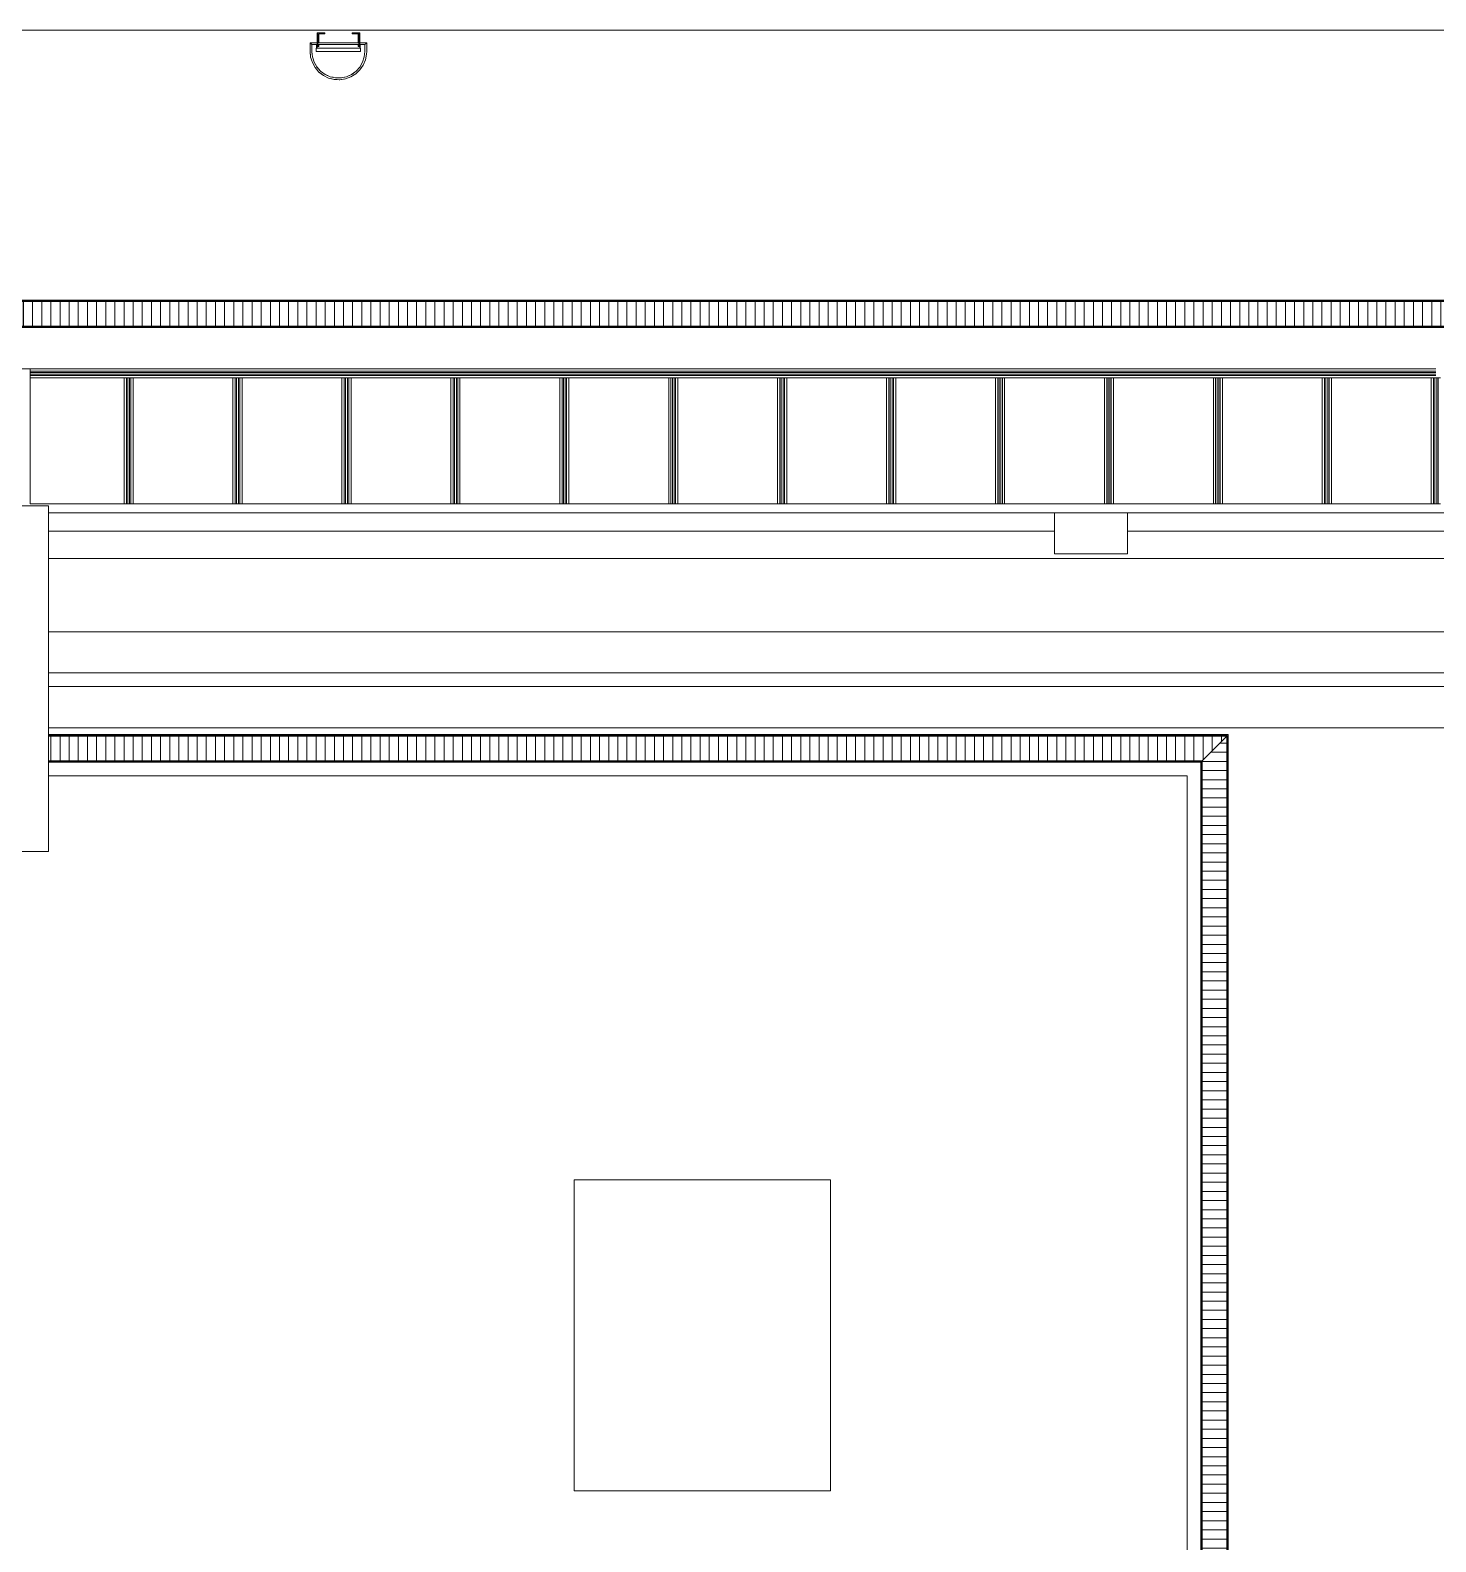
# Model space of a CAD drawing. Header units: millimetres. Extents: x 15878 to 679837, y -72324 to 391440.
# Drawn here: x 411786 to 427156, y 23085 to 39607 of the extents above; entities that cross this region are included whole.
import ezdxf

# ---------------------------------------------------------------- set-up
doc = ezdxf.new("R2010")
doc.units = ezdxf.units.MM
for name, color, linetype, lineweight in [('A-COLS', 52, 'Continuous', 5), ('A-FLOR', 192, 'Continuous', 5), ('A-GENM', 13, 'Continuous', 5), ('A-GLAZ-CURT', 52, 'Continuous', 5), ('A-GLAZ-CWMG', 51, 'Continuous', 5), ('A-ROOF', 132, 'Continuous', 5), ('A-WALL', 113, 'Continuous', 5), ('Q-CASE', 31, 'Continuous', 5)]:
    doc.layers.add(name, color=color, linetype=linetype, lineweight=lineweight)
pattern_1 = [(270, (347811.43, 0), (-100, -6e-15), [])]
pattern_2 = [(0, (347796.43, -85), (0, -100), [])]

# ---------------------------------------------------------------- blocks, each defined once
blk = doc.blocks.new('System Panel - _DLN__12_12mm laminated clear glass 3-12654484-E_V_A_ Plan')
at = {"layer": 'A-GLAZ-CURT'}
for p, q in [((82883, 35807), (81792, 35807)), ((81792, 35807), (81792, 34432)), ((82883, 34432), (82883, 35807)), ((81792, 34432), (82883, 34432))]:
    blk.add_line(p, q, dxfattribs=at)
blk = doc.blocks.new('Rectangular Mullion - DLN_FRAME-11282504-E_V_A_ Plan')
at = {"layer": 'A-GLAZ-CWMG'}
for p, q in [((80551, 35907), (79360, 35907)), ((80551, 35882), (79360, 35882)), ((80551, 35867), (79360, 35867)), ((79360, 35847), (80551, 35847)), ((80551, 35832), (79360, 35832)), ((79410, 35807), (79385, 35807)), ((80526, 35807), (80501, 35807))]:
    blk.add_line(p, q, dxfattribs=at)
blk = doc.blocks.new('Rectangular Mullion - DLN_FRAME-12654481-E_V_A_ Plan')
at = {"layer": 'A-GLAZ-CWMG'}
for p, q in [((81692, 35807), (81717, 35807)), ((81717, 35807), (81732, 35807)), ((81717, 35807), (81717, 34432)), ((81732, 35807), (81752, 35807)), ((81732, 35807), (81732, 34432)), ((81752, 35807), (81767, 35807)), ((81752, 34432), (81752, 35807)), ((81767, 35807), (81792, 35807)), ((81767, 35807), (81767, 34432)), ((81717, 34432), (81692, 34432)), ((81732, 34432), (81717, 34432)), ((81752, 34432), (81732, 34432)), ((81767, 34432), (81752, 34432)), ((81792, 34432), (81767, 34432))]:
    blk.add_line(p, q, dxfattribs=at)
blk = doc.blocks.new('System Panel - _DLN__12_12mm laminated clear glass 3-13211190-E_V_A_ Plan')
at = {"layer": 'A-GLAZ-CURT'}
for p, q in [((65015, 35807), (63989, 35807)), ((63989, 35807), (63989, 34432)), ((65015, 34432), (65015, 35807)), ((63989, 34432), (65015, 34432))]:
    blk.add_line(p, q, dxfattribs=at)
blk = doc.blocks.new('Rectangular Mullion - DLN_FRAME-13211192-E_V_A_ Plan')
at = {"layer": 'A-GLAZ-CWMG'}
for p, q in [((63989, 35882), (63989, 35907)), ((65065, 35907), (63989, 35907)), ((63989, 35867), (63989, 35882)), ((65065, 35882), (63989, 35882)), ((63989, 35847), (63989, 35867)), ((65065, 35867), (63989, 35867)), ((63989, 35832), (63989, 35847)), ((63989, 35847), (65065, 35847)), ((63989, 35807), (63989, 35832)), ((65065, 35832), (63989, 35832)), ((65040, 35807), (65015, 35807))]:
    blk.add_line(p, q, dxfattribs=at)
blk = doc.blocks.new('DLN-Surface Channel-L1 - 300x200 _WD_-16641021-E_V_A_ Plan')
at = {"layer": 'Q-CASE'}
h = blk.add_hatch(dxfattribs=at)
h.set_pattern_fill('FP_3656', color=256, style=0, pattern_type=2)
h.set_pattern_definition(pattern_1)
h.paths.add_polyline_path([(-20290, 15), (15, 15), (285, 285), (-20290, 285)], flags=0)
h = blk.add_hatch(dxfattribs=at)
h.set_pattern_fill('FP_3657', color=256, style=0, pattern_type=2)
h.set_pattern_definition(pattern_2)
h.paths.add_polyline_path([(285, -2015), (285, 285), (15, 15), (15, -2015)], flags=0)
for p, q in [((-20290, 300), (-20300, 300)), ((-20290, 300), (-20290, 0)), ((-20290, 290), (-20290, 300)), ((-20290, 300), (300, 300)), ((-20290, 290), (290, 290)), ((285, 285), (-20290, 285)), ((-20290, 285), (-20290, 15)), ((15, 15), (285, 285)), ((285, 285), (15, 15)), ((285, -2015), (285, 285)), ((290, 290), (290, -2015)), ((300, -2015), (300, 300)), ((-20300, 0), (-20290, 0)), ((-20290, 15), (15, 15)), ((-20290, 0), (-20290, 10)), ((-20290, 10), (10, 10)), ((0, 0), (-20290, 0)), ((0, -2015), (0, 0)), ((10, -2015), (10, 10)), ((15, 15), (15, -2015)), ((0, -2015), (300, -2015)), ((0, -2025), (0, -2015)), ((10, -2015), (0, -2015)), ((15, -2015), (285, -2015)), ((290, -2015), (300, -2015)), ((300, -2025), (300, -2015))]:
    blk.add_line(p, q, dxfattribs=at)
blk = doc.blocks.new('Roofs 2 - Roofs 1-6526788-E_V_A_ Plan')
at = {"layer": 'A-ROOF'}
for p, q in [((37739, 34107), (37739, 34407)), ((37739, 34407), (64189, 34407)), ((64189, 34407), (64189, 30632)), ((40039, 34107), (37739, 34107)), ((40639, 34107), (40039, 34107)), ((49539, 34107), (40639, 34107)), ((52639, 34107), (49539, 34107)), ((63439, 34107), (52639, 34107)), ((63889, 34107), (63439, 34107)), ((63889, 34107), (63889, 30632)), ((64189, 30632), (63889, 30632))]:
    blk.add_line(p, q, dxfattribs=at)
blk = doc.blocks.new('DLN-Surface Channel-L1 - 300x200 _WD_-9601818-E_V_A_ Plan')
at = {"layer": 'Q-CASE'}
h = blk.add_hatch(dxfattribs=at)
h.set_pattern_fill('FP_3656', color=256, style=0, pattern_type=2)
h.set_pattern_definition(pattern_1)
h.paths.add_polyline_path([(-12037, 15), (15, 15), (285, 285), (-12600, 285), (-12600, 15)], flags=0)
h.paths.add_polyline_path([(-38452, 15), (-13000, 15), (-13000, 285), (-39050, 285), (-39050, 15)], flags=0)
h = blk.add_hatch(dxfattribs=at)
h.set_pattern_fill('FP_3660', color=256, style=0, pattern_type=2)
h.set_pattern_definition(pattern_2)
h.paths.add_polyline_path([(115, -23140), (285, -23140), (285, 285), (15, 7), (15, -23140)], flags=0)
for p, q in [((-12600, 300), (300, 300)), ((-12600, 290), (290, 290)), ((285, 285), (-12600, 285)), ((15, 15), (285, 285)), ((285, 285), (15, 15)), ((285, -23140), (285, 285)), ((290, 290), (290, -23140)), ((300, -23140), (300, 300)), ((-12600, 15), (15, 15)), ((-12600, 10), (10, 10)), ((10, -23140), (10, 10)), ((15, 15), (15, -23140))]:
    blk.add_line(p, q, dxfattribs=at)
blk = doc.blocks.new('Generic Models 2 - Generic Models 2-8616376-E_V_A_ Plan')
at = {"layer": 'A-GENM'}
for p, q in [((81795, 32432), (64189, 32432)), ((64189, 31982), (81609, 31982))]:
    blk.add_line(p, q, dxfattribs=at)
blk = doc.blocks.new('Generic Models 3 - Generic Models 2-8616397-E_V_A_ Plan')
at = {"layer": 'A-GENM'}
for p, q in [((82044, 33032), (64189, 33032)), ((64189, 32582), (81858, 32582))]:
    blk.add_line(p, q, dxfattribs=at)
blk = doc.blocks.new('DLN_Cat Ladder - 750x750x3150 _WDH_-14687367-E_V_A_ Plan')
at = {"layer": 'Q-CASE'}
for p, q in [((-189, -699), (-189, -600)), ((-180, -600), (-189, -600)), ((-180, -600), (-180, -699)), ((-105, -600), (-180, -600)), ((-171, -709), (-171, -609)), ((-171, -609), (-105, -609)), ((-105, -609), (-105, -600)), ((195, -600), (195, -609)), ((270, -600), (195, -600)), ((195, -609), (261, -609)), ((261, -609), (261, -709)), ((270, -699), (270, -600)), ((279, -600), (270, -600)), ((279, -600), (279, -699)), ((-265, -707), (-265, -802)), ((-180, -707), (-265, -707)), ((-265, -707), (-265, -802)), ((-180, -707), (-265, -707)), ((-265, -707), (-265, -802)), ((-180, -707), (-265, -707)), ((-265, -707), (-265, -802)), ((-180, -707), (-265, -707)), ((-265, -707), (-265, -802)), ((-180, -707), (-265, -707)), ((-265, -707), (-265, -802)), ((-180, -707), (-265, -707)), ((-265, -707), (-265, -802)), ((-180, -707), (-265, -707)), ((-265, -707), (-265, -802)), ((-180, -707), (-265, -707)), ((-265, -707), (-265, -802)), ((-180, -707), (-265, -707)), ((-265, -707), (-265, -802)), ((-180, -707), (-265, -707)), ((-265, -802), (-260, -855)), ((-265, -802), (-260, -855)), ((-265, -802), (-260, -855)), ((-265, -802), (-260, -855)), ((-265, -802), (-260, -855)), ((-265, -802), (-260, -855)), ((-265, -802), (-260, -855)), ((-265, -802), (-260, -855)), ((-265, -802), (-260, -855)), ((-245, -802), (-245, -727)), ((-245, -727), (-180, -727)), ((-245, -802), (-245, -727)), ((-245, -727), (-180, -727)), ((-245, -802), (-245, -727)), ((-245, -727), (-180, -727)), ((-245, -802), (-245, -727)), ((-245, -727), (-180, -727)), ((-245, -802), (-245, -727)), ((-245, -727), (-180, -727)), ((-245, -802), (-245, -727)), ((-245, -727), (-180, -727)), ((-245, -802), (-245, -727)), ((-245, -727), (-180, -727)), ((-245, -802), (-245, -727)), ((-245, -727), (-180, -727)), ((-245, -802), (-245, -727)), ((-245, -727), (-180, -727)), ((-245, -802), (-245, -727)), ((-245, -727), (-180, -727)), ((-241, -844), (-245, -802)), ((-241, -844), (-245, -802)), ((-241, -844), (-245, -802)), ((-241, -844), (-245, -802)), ((-241, -844), (-245, -802)), ((-241, -844), (-245, -802)), ((-241, -844), (-245, -802)), ((-241, -844), (-245, -802)), ((-241, -844), (-245, -802)), ((287, -767), (-197, -767)), ((-197, -767), (-197, -802)), ((-197, -802), (287, -802)), ((-194, -724), (-194, -767)), ((-189, -699), (-189, -710)), ((-189, -749), (-189, -699)), ((-189, -724), (-189, -767)), ((-189, -749), (-180, -749)), ((-180, -699), (-180, -749)), ((-180, -699), (-180, -709)), ((270, -707), (-180, -707)), ((-180, -710), (-180, -707)), ((-180, -707), (-180, -727)), ((-180, -726), (-180, -724)), ((-180, -725), (-180, -749)), ((-180, -726), (270, -726)), ((-180, -749), (-171, -749)), ((-171, -749), (-171, -725)), ((261, -725), (261, -749)), ((261, -749), (270, -749)), ((270, -709), (270, -699)), ((270, -749), (270, -699)), ((270, -707), (270, -726)), ((270, -749), (270, -725)), ((270, -749), (279, -749)), ((279, -699), (279, -749)), ((279, -710), (279, -699)), ((355, -707), (279, -707)), ((279, -710), (279, -707)), ((279, -707), (279, -710)), ((355, -707), (279, -707)), ((279, -710), (279, -707)), ((279, -707), (279, -710)), ((355, -707), (279, -707)), ((279, -710), (279, -707)), ((279, -707), (279, -710)), ((355, -707), (279, -707)), ((279, -710), (279, -707)), ((279, -707), (279, -710)), ((355, -707), (279, -707)), ((279, -710), (279, -707)), ((279, -707), (279, -710)), ((355, -707), (279, -707)), ((279, -710), (279, -707)), ((279, -707), (279, -710)), ((355, -707), (279, -707)), ((279, -710), (279, -707)), ((279, -707), (279, -710)), ((355, -707), (279, -707)), ((279, -710), (279, -707)), ((279, -707), (279, -710)), ((355, -707), (279, -707)), ((279, -710), (279, -707)), ((279, -707), (279, -710)), ((355, -707), (279, -707)), ((279, -727), (279, -707)), ((279, -707), (279, -710)), ((279, -767), (279, -722)), ((279, -727), (279, -722)), ((279, -722), (279, -727)), ((279, -727), (279, -722)), ((279, -722), (279, -727)), ((279, -727), (279, -722)), ((279, -722), (279, -727)), ((279, -727), (279, -722)), ((279, -722), (279, -727)), ((279, -727), (279, -722)), ((279, -722), (279, -727)), ((279, -727), (279, -722)), ((279, -722), (279, -727)), ((279, -727), (279, -722)), ((279, -722), (279, -727)), ((279, -727), (279, -722)), ((279, -722), (279, -727)), ((279, -727), (279, -722)), ((279, -722), (279, -727)), ((279, -722), (279, -727)), ((279, -727), (335, -727)), ((279, -727), (335, -727)), ((279, -727), (335, -727)), ((279, -727), (335, -727)), ((279, -727), (335, -727)), ((279, -727), (335, -727)), ((279, -727), (335, -727)), ((279, -727), (335, -727)), ((279, -727), (335, -727)), ((279, -727), (335, -727)), ((284, -767), (284, -722)), ((287, -802), (287, -767)), ((335, -802), (328, -862)), ((335, -802), (328, -862)), ((335, -802), (328, -862)), ((335, -802), (328, -862)), ((335, -802), (328, -862)), ((335, -802), (328, -862)), ((335, -802), (328, -862)), ((335, -802), (328, -862)), ((335, -802), (328, -862)), ((335, -727), (335, -802)), ((335, -727), (335, -802)), ((335, -727), (335, -802)), ((335, -727), (335, -802)), ((335, -727), (335, -802)), ((335, -727), (335, -802)), ((335, -727), (335, -802)), ((335, -727), (335, -802)), ((335, -727), (335, -802)), ((335, -727), (335, -802)), ((355, -802), (355, -707)), ((355, -802), (355, -707)), ((355, -802), (355, -707)), ((355, -802), (355, -707)), ((355, -802), (355, -707)), ((355, -802), (355, -707)), ((355, -802), (355, -707)), ((355, -802), (355, -707)), ((355, -802), (355, -707)), ((355, -802), (355, -707)), ((-259, -864), (-253, -883)), ((-259, -864), (-253, -883)), ((-259, -864), (-253, -883)), ((-259, -864), (-253, -883)), ((-259, -864), (-253, -883)), ((-259, -864), (-253, -883)), ((-259, -864), (-253, -883)), ((-259, -864), (-253, -883)), ((-259, -864), (-253, -883)), ((-240, -924), (-229, -944)), ((-240, -924), (-229, -944)), ((-240, -924), (-229, -944)), ((-240, -924), (-229, -944)), ((-240, -924), (-229, -944)), ((-240, -924), (-229, -944)), ((-240, -924), (-229, -944)), ((-240, -924), (-229, -944)), ((-240, -924), (-229, -944)), ((-229, -892), (-239, -862)), ((-229, -892), (-239, -862)), ((-229, -892), (-239, -862)), ((-229, -892), (-239, -862)), ((-229, -892), (-239, -862)), ((-229, -892), (-239, -862)), ((-229, -892), (-239, -862)), ((-229, -892), (-239, -862)), ((-229, -892), (-239, -862)), ((-205, -947), (-220, -919)), ((-205, -947), (-220, -919)), ((-205, -947), (-220, -919)), ((-205, -947), (-220, -919)), ((-205, -947), (-220, -919)), ((-205, -947), (-220, -919)), ((-205, -947), (-220, -919)), ((-205, -947), (-220, -919)), ((-205, -947), (-220, -919)), ((-210, -979), (-181, -1013)), ((-210, -979), (-181, -1013)), ((-210, -979), (-181, -1013)), ((-210, -979), (-181, -1013)), ((-210, -979), (-181, -1013)), ((-210, -979), (-181, -1013)), ((-210, -979), (-181, -1013)), ((-210, -979), (-181, -1013)), ((-210, -979), (-181, -1013)), ((-169, -996), (-190, -972)), ((-169, -996), (-190, -972)), ((-169, -996), (-190, -972)), ((-169, -996), (-190, -972)), ((-169, -996), (-190, -972)), ((-169, -996), (-190, -972)), ((-169, -996), (-190, -972)), ((-169, -996), (-190, -972)), ((-169, -996), (-190, -972)), ((-169, -1027), (-141, -1048)), ((-169, -1027), (-141, -1048)), ((-169, -1027), (-141, -1048)), ((-169, -1027), (-141, -1048)), ((-169, -1027), (-141, -1048)), ((-169, -1027), (-141, -1048)), ((-169, -1027), (-141, -1048)), ((-169, -1027), (-141, -1048)), ((-169, -1027), (-141, -1048)), ((-124, -1036), (-150, -1017)), ((-124, -1036), (-150, -1017)), ((-124, -1036), (-150, -1017)), ((-124, -1036), (-150, -1017)), ((-124, -1036), (-150, -1017)), ((-124, -1036), (-150, -1017)), ((-124, -1036), (-150, -1017)), ((-124, -1036), (-150, -1017)), ((-124, -1036), (-150, -1017)), ((-119, -1065), (-98, -1075)), ((-119, -1065), (-98, -1075)), ((-119, -1065), (-98, -1075)), ((-119, -1065), (-98, -1075)), ((-119, -1065), (-98, -1075)), ((-119, -1065), (-98, -1075)), ((-119, -1065), (-98, -1075)), ((-119, -1065), (-98, -1075)), ((-119, -1065), (-98, -1075)), ((-72, -1066), (-101, -1053)), ((-72, -1066), (-101, -1053)), ((-72, -1066), (-101, -1053)), ((-72, -1066), (-101, -1053)), ((-72, -1066), (-101, -1053)), ((-72, -1066), (-101, -1053)), ((-72, -1066), (-101, -1053)), ((-72, -1066), (-101, -1053)), ((-72, -1066), (-101, -1053)), ((-14, -1084), (-45, -1078)), ((-14, -1084), (-45, -1078)), ((-14, -1084), (-45, -1078)), ((-14, -1084), (-45, -1078)), ((-14, -1084), (-45, -1078)), ((-14, -1084), (-45, -1078)), ((-14, -1084), (-45, -1078)), ((-14, -1084), (-45, -1078)), ((-14, -1084), (-45, -1078)), ((46, -1090), (14, -1090)), ((46, -1090), (14, -1090)), ((46, -1090), (14, -1090)), ((46, -1090), (14, -1090)), ((46, -1090), (14, -1090)), ((46, -1090), (14, -1090)), ((46, -1090), (14, -1090)), ((46, -1090), (14, -1090)), ((46, -1090), (14, -1090)), ((107, -1084), (79, -1089)), ((107, -1084), (79, -1089)), ((107, -1084), (79, -1089)), ((107, -1084), (79, -1089)), ((107, -1084), (79, -1089)), ((107, -1084), (79, -1089)), ((107, -1084), (79, -1089)), ((107, -1084), (79, -1089)), ((107, -1084), (79, -1089)), ((164, -1064), (134, -1078)), ((164, -1064), (134, -1078)), ((164, -1064), (134, -1078)), ((164, -1064), (134, -1078)), ((164, -1064), (134, -1078)), ((164, -1064), (134, -1078)), ((164, -1064), (134, -1078)), ((164, -1064), (134, -1078)), ((164, -1064), (134, -1078)), ((238, -1018), (190, -1053)), ((238, -1018), (190, -1053)), ((238, -1018), (190, -1053)), ((238, -1018), (190, -1053)), ((238, -1018), (190, -1053)), ((238, -1018), (190, -1053)), ((238, -1018), (190, -1053)), ((238, -1018), (190, -1053)), ((238, -1018), (190, -1053))]:
    blk.add_line(p, q, dxfattribs=at)
at = {"layer": 'Q-CASE', "flags": 128}
for points in [[(-265, -802), (-259, -864), (-240, -924), (-210, -979), (-169, -1027), (-119, -1065), (-63, -1093), (-2, -1108), (61, -1112), (123, -1102), (182, -1080), (235, -1047), (280, -1003), (316, -952), (341, -894), (353, -832), (355, -802)], [(335, -802), (328, -862), (310, -920), (279, -973), (238, -1018), (189, -1053), (134, -1078), (74, -1090), (14, -1090), (-46, -1078), (-101, -1053), (-150, -1017), (-191, -971), (-221, -919), (-239, -861), (-245, -802)], [(350, -847), (353, -832), (355, -802)], [(350, -847), (353, -832), (355, -802)], [(350, -847), (353, -832), (355, -802)], [(350, -847), (353, -832), (355, -802)], [(350, -847), (353, -832), (355, -802)], [(350, -847), (353, -832), (355, -802)], [(350, -847), (353, -832), (355, -802)], [(350, -847), (353, -832), (355, -802)], [(350, -847), (353, -832), (355, -802)], [(269, -1014), (280, -1003), (295, -982)], [(269, -1014), (280, -1003), (295, -982)], [(269, -1014), (280, -1003), (295, -982)], [(269, -1014), (280, -1003), (295, -982)], [(269, -1014), (280, -1003), (295, -982)], [(269, -1014), (280, -1003), (295, -982)], [(269, -1014), (280, -1003), (295, -982)], [(269, -1014), (280, -1003), (295, -982)], [(269, -1014), (280, -1003), (295, -982)], [(309, -962), (316, -952), (323, -936)], [(309, -962), (316, -952), (323, -936)], [(309, -962), (316, -952), (323, -936)], [(309, -962), (316, -952), (323, -936)], [(309, -962), (316, -952), (323, -936)], [(309, -962), (316, -952), (323, -936)], [(309, -962), (316, -952), (323, -936)], [(309, -962), (316, -952), (323, -936)], [(309, -962), (316, -952), (323, -936)], [(335, -907), (341, -894), (344, -879)], [(335, -907), (341, -894), (344, -879)], [(335, -907), (341, -894), (344, -879)], [(335, -907), (341, -894), (344, -879)], [(335, -907), (341, -894), (344, -879)], [(335, -907), (341, -894), (344, -879)], [(335, -907), (341, -894), (344, -879)], [(335, -907), (341, -894), (344, -879)], [(335, -907), (341, -894), (344, -879)], [(-69, -1089), (-63, -1093), (-27, -1102)], [(-69, -1089), (-63, -1093), (-27, -1102)], [(-69, -1089), (-63, -1093), (-27, -1102)], [(-69, -1089), (-63, -1093), (-27, -1102)], [(-69, -1089), (-63, -1093), (-27, -1102)], [(-69, -1089), (-63, -1093), (-27, -1102)], [(-69, -1089), (-63, -1093), (-27, -1102)], [(-69, -1089), (-63, -1093), (-27, -1102)], [(-69, -1089), (-63, -1093), (-27, -1102)], [(-10, -1106), (-2, -1108), (33, -1110)], [(-10, -1106), (-2, -1108), (33, -1110)], [(-10, -1106), (-2, -1108), (33, -1110)], [(-10, -1106), (-2, -1108), (33, -1110)], [(-10, -1106), (-2, -1108), (33, -1110)], [(-10, -1106), (-2, -1108), (33, -1110)], [(-10, -1106), (-2, -1108), (33, -1110)], [(-10, -1106), (-2, -1108), (33, -1110)], [(-10, -1106), (-2, -1108), (33, -1110)], [(53, -1111), (61, -1112), (79, -1109)], [(53, -1111), (61, -1112), (79, -1109)], [(53, -1111), (61, -1112), (79, -1109)], [(53, -1111), (61, -1112), (79, -1109)], [(53, -1111), (61, -1112), (79, -1109)], [(53, -1111), (61, -1112), (79, -1109)], [(53, -1111), (61, -1112), (79, -1109)], [(53, -1111), (61, -1112), (79, -1109)], [(53, -1111), (61, -1112), (79, -1109)], [(112, -1104), (123, -1102), (152, -1091)], [(112, -1104), (123, -1102), (152, -1091)], [(112, -1104), (123, -1102), (152, -1091)], [(112, -1104), (123, -1102), (152, -1091)], [(112, -1104), (123, -1102), (152, -1091)], [(112, -1104), (123, -1102), (152, -1091)], [(112, -1104), (123, -1102), (152, -1091)], [(112, -1104), (123, -1102), (152, -1091)], [(112, -1104), (123, -1102), (152, -1091)], [(170, -1084), (182, -1080), (206, -1065)], [(170, -1084), (182, -1080), (206, -1065)], [(170, -1084), (182, -1080), (206, -1065)], [(170, -1084), (182, -1080), (206, -1065)], [(170, -1084), (182, -1080), (206, -1065)], [(170, -1084), (182, -1080), (206, -1065)], [(170, -1084), (182, -1080), (206, -1065)], [(170, -1084), (182, -1080), (206, -1065)], [(170, -1084), (182, -1080), (206, -1065)], [(226, -1052), (235, -1047), (248, -1034)], [(226, -1052), (235, -1047), (248, -1034)], [(226, -1052), (235, -1047), (248, -1034)], [(226, -1052), (235, -1047), (248, -1034)], [(226, -1052), (235, -1047), (248, -1034)], [(226, -1052), (235, -1047), (248, -1034)], [(226, -1052), (235, -1047), (248, -1034)], [(226, -1052), (235, -1047), (248, -1034)], [(226, -1052), (235, -1047), (248, -1034)]]:
    blk.add_lwpolyline(points, dxfattribs=at)
at = {"layer": 'Q-CASE'}
for points, knots in [([(-264, -708), (-264, -708), (-265, -708), (-265, -707), (-265, -707), (-265, -707)], [0.8333333, 0.8333333, 0.8333333, 0.8333333, 0.875, 0.9166667, 1, 1, 1, 1]), ([(-265, -707), (-265, -707), (-265, -707), (-265, -708), (-264, -708), (-264, -708)], [0, 0, 0, 0, 0.0833333, 0.125, 0.1666667, 0.1666667, 0.1666667, 0.1666667]), ([(-264, -708), (-264, -708), (-265, -708), (-265, -707), (-265, -707), (-265, -707)], [0.8333333, 0.8333333, 0.8333333, 0.8333333, 0.875, 0.9166667, 1, 1, 1, 1]), ([(-265, -707), (-265, -707), (-265, -707), (-265, -708), (-264, -708), (-264, -708)], [0, 0, 0, 0, 0.0833333, 0.125, 0.1666667, 0.1666667, 0.1666667, 0.1666667]), ([(-264, -708), (-264, -708), (-265, -708), (-265, -707), (-265, -707), (-265, -707)], [0.8333333, 0.8333333, 0.8333333, 0.8333333, 0.875, 0.9166667, 1, 1, 1, 1]), ([(-265, -707), (-265, -707), (-265, -707), (-265, -708), (-264, -708), (-264, -708)], [0, 0, 0, 0, 0.0833333, 0.125, 0.1666667, 0.1666667, 0.1666667, 0.1666667]), ([(-264, -708), (-264, -708), (-265, -708), (-265, -707), (-265, -707), (-265, -707)], [0.8333333, 0.8333333, 0.8333333, 0.8333333, 0.875, 0.9166667, 1, 1, 1, 1]), ([(-265, -707), (-265, -707), (-265, -707), (-265, -708), (-264, -708), (-264, -708)], [0, 0, 0, 0, 0.0833333, 0.125, 0.1666667, 0.1666667, 0.1666667, 0.1666667]), ([(-264, -708), (-264, -708), (-265, -708), (-265, -707), (-265, -707), (-265, -707)], [0.8333333, 0.8333333, 0.8333333, 0.8333333, 0.875, 0.9166667, 1, 1, 1, 1]), ([(-265, -707), (-265, -707), (-265, -707), (-265, -708), (-264, -708), (-264, -708)], [0, 0, 0, 0, 0.0833333, 0.125, 0.1666667, 0.1666667, 0.1666667, 0.1666667]), ([(-264, -708), (-264, -708), (-265, -708), (-265, -707), (-265, -707), (-265, -707)], [0.8333333, 0.8333333, 0.8333333, 0.8333333, 0.875, 0.9166667, 1, 1, 1, 1]), ([(-265, -707), (-265, -707), (-265, -707), (-265, -708), (-264, -708), (-264, -708)], [0, 0, 0, 0, 0.0833333, 0.125, 0.1666667, 0.1666667, 0.1666667, 0.1666667]), ([(-264, -708), (-264, -708), (-265, -708), (-265, -707), (-265, -707), (-265, -707)], [0.8333333, 0.8333333, 0.8333333, 0.8333333, 0.875, 0.9166667, 1, 1, 1, 1]), ([(-265, -707), (-265, -707), (-265, -707), (-265, -708), (-264, -708), (-264, -708)], [0, 0, 0, 0, 0.0833333, 0.125, 0.1666667, 0.1666667, 0.1666667, 0.1666667]), ([(-264, -708), (-264, -708), (-265, -708), (-265, -707), (-265, -707), (-265, -707)], [0.8333333, 0.8333333, 0.8333333, 0.8333333, 0.875, 0.9166667, 1, 1, 1, 1]), ([(-265, -707), (-265, -707), (-265, -707), (-265, -708), (-264, -708), (-264, -708)], [0, 0, 0, 0, 0.0833333, 0.125, 0.1666667, 0.1666667, 0.1666667, 0.1666667]), ([(-264, -708), (-264, -708), (-265, -708), (-265, -707), (-265, -707), (-265, -707)], [0.8333333, 0.8333333, 0.8333333, 0.8333333, 0.875, 0.9166667, 1, 1, 1, 1]), ([(-265, -707), (-265, -707), (-265, -707), (-265, -708), (-264, -708), (-264, -708)], [0, 0, 0, 0, 0.0833333, 0.125, 0.1666667, 0.1666667, 0.1666667, 0.1666667]), ([(-245, -727), (-245, -727), (-245, -727), (-246, -726), (-247, -726), (-247, -725), (-248, -725), (-248, -724), (-249, -723), (-250, -722), (-251, -721), (-251, -721), (-252, -720), (-253, -720), (-253, -719), (-254, -718), (-255, -718), (-255, -717), (-256, -716), (-257, -716), (-257, -715), (-258, -714), (-259, -714), (-259, -713), (-260, -713), (-260, -712), (-261, -711), (-262, -711), (-262, -710), (-263, -709), (-263, -709), (-264, -708), (-265, -708), (-265, -707), (-265, -707), (-265, -707)], [0, 0, 0, 0, 0.083333, 0.125, 0.166667, 0.208333, 0.229167, 0.25, 0.291667, 0.333333, 0.354167, 0.375, 0.395833, 0.416667, 0.4375, 0.458333, 0.479167, 0.5, 0.520833, 0.541667, 0.5625, 0.583333, 0.604167, 0.625, 0.645833, 0.666667, 0.6875, 0.708333, 0.75, 0.770833, 0.791667, 0.833333, 0.875, 0.916667, 1, 1, 1, 1]), ([(-265, -707), (-265, -707), (-265, -707), (-265, -708), (-264, -708), (-264, -708)], [0, 0, 0, 0, 0.0833333, 0.125, 0.1666667, 0.1666667, 0.1666667, 0.1666667]), ([(-245, -727), (-245, -727), (-245, -727), (-246, -726), (-247, -726), (-247, -725), (-248, -725), (-248, -724), (-248, -724)], [0, 0, 0, 0, 0.0833333, 0.125, 0.1666667, 0.2083333, 0.2291667, 0.25, 0.25, 0.25, 0.25]), ([(-248, -724), (-248, -724), (-248, -725), (-247, -725), (-247, -726), (-246, -726), (-245, -727), (-245, -727), (-245, -727)], [0.75, 0.75, 0.75, 0.75, 0.7708333, 0.7916667, 0.8333333, 0.875, 0.9166667, 1, 1, 1, 1]), ([(-245, -727), (-245, -727), (-245, -727), (-246, -726), (-247, -726), (-247, -725), (-248, -725), (-248, -724), (-248, -724)], [0, 0, 0, 0, 0.0833333, 0.125, 0.1666667, 0.2083333, 0.2291667, 0.25, 0.25, 0.25, 0.25]), ([(-248, -724), (-248, -724), (-248, -725), (-247, -725), (-247, -726), (-246, -726), (-245, -727), (-245, -727), (-245, -727)], [0.75, 0.75, 0.75, 0.75, 0.7708333, 0.7916667, 0.8333333, 0.875, 0.9166667, 1, 1, 1, 1]), ([(-245, -727), (-245, -727), (-245, -727), (-246, -726), (-247, -726), (-247, -725), (-248, -725), (-248, -724), (-248, -724)], [0, 0, 0, 0, 0.0833333, 0.125, 0.1666667, 0.2083333, 0.2291667, 0.25, 0.25, 0.25, 0.25]), ([(-248, -724), (-248, -724), (-248, -725), (-247, -725), (-247, -726), (-246, -726), (-245, -727), (-245, -727), (-245, -727)], [0.75, 0.75, 0.75, 0.75, 0.7708333, 0.7916667, 0.8333333, 0.875, 0.9166667, 1, 1, 1, 1]), ([(-245, -727), (-245, -727), (-245, -727), (-246, -726), (-247, -726), (-247, -725), (-248, -725), (-248, -724), (-248, -724)], [0, 0, 0, 0, 0.0833333, 0.125, 0.1666667, 0.2083333, 0.2291667, 0.25, 0.25, 0.25, 0.25]), ([(-248, -724), (-248, -724), (-248, -725), (-247, -725), (-247, -726), (-246, -726), (-245, -727), (-245, -727), (-245, -727)], [0.75, 0.75, 0.75, 0.75, 0.7708333, 0.7916667, 0.8333333, 0.875, 0.9166667, 1, 1, 1, 1]), ([(-245, -727), (-245, -727), (-245, -727), (-246, -726), (-247, -726), (-247, -725), (-248, -725), (-248, -724), (-248, -724)], [0, 0, 0, 0, 0.0833333, 0.125, 0.1666667, 0.2083333, 0.2291667, 0.25, 0.25, 0.25, 0.25]), ([(-248, -724), (-248, -724), (-248, -725), (-247, -725), (-247, -726), (-246, -726), (-245, -727), (-245, -727), (-245, -727)], [0.75, 0.75, 0.75, 0.75, 0.7708333, 0.7916667, 0.8333333, 0.875, 0.9166667, 1, 1, 1, 1]), ([(-245, -727), (-245, -727), (-245, -727), (-246, -726), (-247, -726), (-247, -725), (-248, -725), (-248, -724), (-248, -724)], [0, 0, 0, 0, 0.0833333, 0.125, 0.1666667, 0.2083333, 0.2291667, 0.25, 0.25, 0.25, 0.25]), ([(-248, -724), (-248, -724), (-248, -725), (-247, -725), (-247, -726), (-246, -726), (-245, -727), (-245, -727), (-245, -727)], [0.75, 0.75, 0.75, 0.75, 0.7708333, 0.7916667, 0.8333333, 0.875, 0.9166667, 1, 1, 1, 1]), ([(-245, -727), (-245, -727), (-245, -727), (-246, -726), (-247, -726), (-247, -725), (-248, -725), (-248, -724), (-248, -724)], [0, 0, 0, 0, 0.0833333, 0.125, 0.1666667, 0.2083333, 0.2291667, 0.25, 0.25, 0.25, 0.25]), ([(-248, -724), (-248, -724), (-248, -725), (-247, -725), (-247, -726), (-246, -726), (-245, -727), (-245, -727), (-245, -727)], [0.75, 0.75, 0.75, 0.75, 0.7708333, 0.7916667, 0.8333333, 0.875, 0.9166667, 1, 1, 1, 1]), ([(-245, -727), (-245, -727), (-245, -727), (-246, -726), (-247, -726), (-247, -725), (-248, -725), (-248, -724), (-248, -724)], [0, 0, 0, 0, 0.0833333, 0.125, 0.1666667, 0.2083333, 0.2291667, 0.25, 0.25, 0.25, 0.25]), ([(-248, -724), (-248, -724), (-248, -725), (-247, -725), (-247, -726), (-246, -726), (-245, -727), (-245, -727), (-245, -727)], [0.75, 0.75, 0.75, 0.75, 0.7708333, 0.7916667, 0.8333333, 0.875, 0.9166667, 1, 1, 1, 1]), ([(-245, -727), (-245, -727), (-245, -727), (-246, -726), (-247, -726), (-247, -725), (-248, -725), (-248, -724), (-248, -724)], [0, 0, 0, 0, 0.0833333, 0.125, 0.1666667, 0.2083333, 0.2291667, 0.25, 0.25, 0.25, 0.25]), ([(-248, -724), (-248, -724), (-248, -725), (-247, -725), (-247, -726), (-246, -726), (-245, -727), (-245, -727), (-245, -727)], [0.75, 0.75, 0.75, 0.75, 0.7708333, 0.7916667, 0.8333333, 0.875, 0.9166667, 1, 1, 1, 1]), ([(-248, -724), (-248, -724), (-248, -725), (-247, -725), (-247, -726), (-246, -726), (-245, -727), (-245, -727), (-245, -727)], [0.75, 0.75, 0.75, 0.75, 0.7708333, 0.7916667, 0.8333333, 0.875, 0.9166667, 1, 1, 1, 1]), ([(335, -727), (335, -727), (335, -727), (335, -726), (336, -726), (337, -725), (337, -725), (338, -724), (339, -723), (340, -722), (340, -721), (341, -721), (341, -720), (342, -720), (343, -719), (343, -718), (344, -718), (345, -717), (345, -716), (346, -716), (347, -715), (347, -714), (348, -714), (349, -713), (349, -713), (350, -712), (350, -711), (351, -711), (352, -710), (352, -709), (353, -709), (353, -708), (354, -708), (355, -707), (355, -707), (355, -707)], [0, 0, 0, 0, 0.083333, 0.125, 0.166667, 0.208333, 0.229167, 0.25, 0.291667, 0.333333, 0.354167, 0.375, 0.395833, 0.416667, 0.4375, 0.458333, 0.479167, 0.5, 0.520833, 0.541667, 0.5625, 0.583333, 0.604167, 0.625, 0.645833, 0.666667, 0.6875, 0.708333, 0.75, 0.770833, 0.791667, 0.833333, 0.875, 0.916667, 1, 1, 1, 1]), ([(335, -727), (335, -727), (335, -727), (335, -726), (336, -726), (337, -725), (337, -725), (337, -724), (338, -724)], [0, 0, 0, 0, 0.0833333, 0.125, 0.1666667, 0.2083333, 0.2291667, 0.25, 0.25, 0.25, 0.25]), ([(338, -724), (337, -724), (337, -725), (337, -725), (336, -726), (335, -726), (335, -727), (335, -727), (335, -727)], [0.75, 0.75, 0.75, 0.75, 0.7708333, 0.7916667, 0.8333333, 0.875, 0.9166667, 1, 1, 1, 1]), ([(335, -727), (335, -727), (335, -727), (335, -726), (336, -726), (337, -725), (337, -725), (337, -724), (338, -724)], [0, 0, 0, 0, 0.0833333, 0.125, 0.1666667, 0.2083333, 0.2291667, 0.25, 0.25, 0.25, 0.25]), ([(338, -724), (337, -724), (337, -725), (337, -725), (336, -726), (335, -726), (335, -727), (335, -727), (335, -727)], [0.75, 0.75, 0.75, 0.75, 0.7708333, 0.7916667, 0.8333333, 0.875, 0.9166667, 1, 1, 1, 1]), ([(335, -727), (335, -727), (335, -727), (335, -726), (336, -726), (337, -725), (337, -725), (337, -724), (338, -724)], [0, 0, 0, 0, 0.0833333, 0.125, 0.1666667, 0.2083333, 0.2291667, 0.25, 0.25, 0.25, 0.25]), ([(338, -724), (337, -724), (337, -725), (337, -725), (336, -726), (335, -726), (335, -727), (335, -727), (335, -727)], [0.75, 0.75, 0.75, 0.75, 0.7708333, 0.7916667, 0.8333333, 0.875, 0.9166667, 1, 1, 1, 1]), ([(335, -727), (335, -727), (335, -727), (335, -726), (336, -726), (337, -725), (337, -725), (337, -724), (338, -724)], [0, 0, 0, 0, 0.0833333, 0.125, 0.1666667, 0.2083333, 0.2291667, 0.25, 0.25, 0.25, 0.25]), ([(338, -724), (337, -724), (337, -725), (337, -725), (336, -726), (335, -726), (335, -727), (335, -727), (335, -727)], [0.75, 0.75, 0.75, 0.75, 0.7708333, 0.7916667, 0.8333333, 0.875, 0.9166667, 1, 1, 1, 1]), ([(335, -727), (335, -727), (335, -727), (335, -726), (336, -726), (337, -725), (337, -725), (337, -724), (338, -724)], [0, 0, 0, 0, 0.0833333, 0.125, 0.1666667, 0.2083333, 0.2291667, 0.25, 0.25, 0.25, 0.25]), ([(338, -724), (337, -724), (337, -725), (337, -725), (336, -726), (335, -726), (335, -727), (335, -727), (335, -727)], [0.75, 0.75, 0.75, 0.75, 0.7708333, 0.7916667, 0.8333333, 0.875, 0.9166667, 1, 1, 1, 1]), ([(335, -727), (335, -727), (335, -727), (335, -726), (336, -726), (337, -725), (337, -725), (337, -724), (338, -724)], [0, 0, 0, 0, 0.0833333, 0.125, 0.1666667, 0.2083333, 0.2291667, 0.25, 0.25, 0.25, 0.25]), ([(338, -724), (337, -724), (337, -725), (337, -725), (336, -726), (335, -726), (335, -727), (335, -727), (335, -727)], [0.75, 0.75, 0.75, 0.75, 0.7708333, 0.7916667, 0.8333333, 0.875, 0.9166667, 1, 1, 1, 1]), ([(335, -727), (335, -727), (335, -727), (335, -726), (336, -726), (337, -725), (337, -725), (337, -724), (338, -724)], [0, 0, 0, 0, 0.0833333, 0.125, 0.1666667, 0.2083333, 0.2291667, 0.25, 0.25, 0.25, 0.25]), ([(338, -724), (337, -724), (337, -725), (337, -725), (336, -726), (335, -726), (335, -727), (335, -727), (335, -727)], [0.75, 0.75, 0.75, 0.75, 0.7708333, 0.7916667, 0.8333333, 0.875, 0.9166667, 1, 1, 1, 1]), ([(335, -727), (335, -727), (335, -727), (335, -726), (336, -726), (337, -725), (337, -725), (337, -724), (338, -724)], [0, 0, 0, 0, 0.0833333, 0.125, 0.1666667, 0.2083333, 0.2291667, 0.25, 0.25, 0.25, 0.25]), ([(338, -724), (337, -724), (337, -725), (337, -725), (336, -726), (335, -726), (335, -727), (335, -727), (335, -727)], [0.75, 0.75, 0.75, 0.75, 0.7708333, 0.7916667, 0.8333333, 0.875, 0.9166667, 1, 1, 1, 1]), ([(335, -727), (335, -727), (335, -727), (335, -726), (336, -726), (337, -725), (337, -725), (337, -724), (338, -724)], [0, 0, 0, 0, 0.0833333, 0.125, 0.1666667, 0.2083333, 0.2291667, 0.25, 0.25, 0.25, 0.25]), ([(338, -724), (337, -724), (337, -725), (337, -725), (336, -726), (335, -726), (335, -727), (335, -727), (335, -727)], [0.75, 0.75, 0.75, 0.75, 0.7708333, 0.7916667, 0.8333333, 0.875, 0.9166667, 1, 1, 1, 1]), ([(338, -724), (337, -724), (337, -725), (337, -725), (336, -726), (335, -726), (335, -727), (335, -727), (335, -727)], [0.75, 0.75, 0.75, 0.75, 0.7708333, 0.7916667, 0.8333333, 0.875, 0.9166667, 1, 1, 1, 1]), ([(353, -708), (354, -708), (354, -708), (355, -707), (355, -707), (355, -707)], [0.8333333, 0.8333333, 0.8333333, 0.8333333, 0.875, 0.9166667, 1, 1, 1, 1]), ([(355, -707), (355, -707), (355, -707), (354, -708), (354, -708), (353, -708)], [0, 0, 0, 0, 0.0833333, 0.125, 0.1666667, 0.1666667, 0.1666667, 0.1666667]), ([(353, -708), (354, -708), (354, -708), (355, -707), (355, -707), (355, -707)], [0.8333333, 0.8333333, 0.8333333, 0.8333333, 0.875, 0.9166667, 1, 1, 1, 1]), ([(355, -707), (355, -707), (355, -707), (354, -708), (354, -708), (353, -708)], [0, 0, 0, 0, 0.0833333, 0.125, 0.1666667, 0.1666667, 0.1666667, 0.1666667]), ([(353, -708), (354, -708), (354, -708), (355, -707), (355, -707), (355, -707)], [0.8333333, 0.8333333, 0.8333333, 0.8333333, 0.875, 0.9166667, 1, 1, 1, 1]), ([(355, -707), (355, -707), (355, -707), (354, -708), (354, -708), (353, -708)], [0, 0, 0, 0, 0.0833333, 0.125, 0.1666667, 0.1666667, 0.1666667, 0.1666667]), ([(353, -708), (354, -708), (354, -708), (355, -707), (355, -707), (355, -707)], [0.8333333, 0.8333333, 0.8333333, 0.8333333, 0.875, 0.9166667, 1, 1, 1, 1]), ([(355, -707), (355, -707), (355, -707), (354, -708), (354, -708), (353, -708)], [0, 0, 0, 0, 0.0833333, 0.125, 0.1666667, 0.1666667, 0.1666667, 0.1666667]), ([(353, -708), (354, -708), (354, -708), (355, -707), (355, -707), (355, -707)], [0.8333333, 0.8333333, 0.8333333, 0.8333333, 0.875, 0.9166667, 1, 1, 1, 1]), ([(355, -707), (355, -707), (355, -707), (354, -708), (354, -708), (353, -708)], [0, 0, 0, 0, 0.0833333, 0.125, 0.1666667, 0.1666667, 0.1666667, 0.1666667]), ([(353, -708), (354, -708), (354, -708), (355, -707), (355, -707), (355, -707)], [0.8333333, 0.8333333, 0.8333333, 0.8333333, 0.875, 0.9166667, 1, 1, 1, 1]), ([(355, -707), (355, -707), (355, -707), (354, -708), (354, -708), (353, -708)], [0, 0, 0, 0, 0.0833333, 0.125, 0.1666667, 0.1666667, 0.1666667, 0.1666667]), ([(353, -708), (354, -708), (354, -708), (355, -707), (355, -707), (355, -707)], [0.8333333, 0.8333333, 0.8333333, 0.8333333, 0.875, 0.9166667, 1, 1, 1, 1]), ([(355, -707), (355, -707), (355, -707), (354, -708), (354, -708), (353, -708)], [0, 0, 0, 0, 0.0833333, 0.125, 0.1666667, 0.1666667, 0.1666667, 0.1666667]), ([(353, -708), (354, -708), (354, -708), (355, -707), (355, -707), (355, -707)], [0.8333333, 0.8333333, 0.8333333, 0.8333333, 0.875, 0.9166667, 1, 1, 1, 1]), ([(355, -707), (355, -707), (355, -707), (354, -708), (354, -708), (353, -708)], [0, 0, 0, 0, 0.0833333, 0.125, 0.1666667, 0.1666667, 0.1666667, 0.1666667]), ([(353, -708), (354, -708), (354, -708), (355, -707), (355, -707), (355, -707)], [0.8333333, 0.8333333, 0.8333333, 0.8333333, 0.875, 0.9166667, 1, 1, 1, 1]), ([(355, -707), (355, -707), (355, -707), (354, -708), (354, -708), (353, -708)], [0, 0, 0, 0, 0.0833333, 0.125, 0.1666667, 0.1666667, 0.1666667, 0.1666667]), ([(355, -707), (355, -707), (355, -707), (354, -708), (354, -708), (353, -708)], [0, 0, 0, 0, 0.0833333, 0.125, 0.1666667, 0.1666667, 0.1666667, 0.1666667])]:
    blk.add_open_spline(points, degree=3, knots=knots, dxfattribs=at)

msp = doc.modelspace()

# ---------------------------------------------------------------- linework, layer by layer
at = {"layer": 'A-COLS'}
for p, q in [((423785.7, 34332.5), (422985.7, 34332.5)), ((422985.7, 34332.5), (422985.7, 34132.5)), ((423785.7, 34132.5), (423785.7, 34332.5)), ((422985.7, 34132.5), (422985.7, 33882.5)), ((423785.7, 33882.5), (423785.7, 34132.5)), ((422985.7, 33882.5), (423785.7, 33882.5))]:
    msp.add_line(p, q, dxfattribs=at)
at = {"layer": 'A-FLOR'}
for p, q in [((411685.7, 36657.5), (432285.7, 36657.5)), ((431985.7, 36357.5), (411685.7, 36357.5)), ((411685.7, 35907.5), (411785.7, 35907.5)), ((411985.7, 33832.5), (429820, 33832.5)), ((411985.7, 31907.5), (424885.7, 31907.5)), ((424885.7, 31907.5), (424885.7, 8467.5)), ((417735.7, 23640.8), (417735.7, 27040.8)), ((417735.7, 27040.8), (420535.7, 27040.8)), ((420535.7, 27040.8), (420535.7, 23640.8)), ((420535.7, 23640.8), (417735.7, 23640.8))]:
    msp.add_line(p, q, dxfattribs=at)
at = {"layer": 'A-WALL'}
for p, q in [((434235.7, 39607.5), (411685.7, 39607.5)), ((411985.7, 34332.5), (422985.7, 34332.5)), ((422985.7, 34132.5), (422985.7, 34332.5)), ((423785.7, 34332.5), (436585.7, 34332.5)), ((423785.7, 34332.5), (423785.7, 34132.5)), ((422985.7, 34132.5), (411985.7, 34132.5)), ((436385.7, 34132.5), (423785.7, 34132.5)), ((411985.7, 31607.5), (424585.7, 31607.5)), ((424585.7, 31607.5), (424585.7, 8457.5)), ((424435.7, 31457.5), (411985.7, 31457.5)), ((424435.7, 7907.5), (424435.7, 31457.5))]:
    msp.add_line(p, q, dxfattribs=at)

# ---------------------------------------------------------------- block references
at = {"layer": 'A-GENM'}
for name in ['Generic Models 3 - Generic Models 2-8616397-E_V_A_ Plan', 'Generic Models 2 - Generic Models 2-8616376-E_V_A_ Plan']:
    msp.add_blockref(name, (347796.4, 0), dxfattribs=at)
at = {"layer": 'A-GLAZ-CURT'}
for name, p in [('System Panel - _DLN__12_12mm laminated clear glass 3-13211190-E_V_A_ Plan', (347796.4, 0)), ('System Panel - _DLN__12_12mm laminated clear glass 3-12654484-E_V_A_ Plan', (331120, 0)), ('System Panel - _DLN__12_12mm laminated clear glass 3-12654484-E_V_A_ Plan', (332311.1, 0)), ('System Panel - _DLN__12_12mm laminated clear glass 3-12654484-E_V_A_ Plan', (333502.3, 0)), ('System Panel - _DLN__12_12mm laminated clear glass 3-12654484-E_V_A_ Plan', (334693.5, 0)), ('System Panel - _DLN__12_12mm laminated clear glass 3-12654484-E_V_A_ Plan', (335884.7, 0)), ('System Panel - _DLN__12_12mm laminated clear glass 3-12654484-E_V_A_ Plan', (337075.8, 0)), ('System Panel - _DLN__12_12mm laminated clear glass 3-12654484-E_V_A_ Plan', (338267, 0)), ('System Panel - _DLN__12_12mm laminated clear glass 3-12654484-E_V_A_ Plan', (339458.2, 0)), ('System Panel - _DLN__12_12mm laminated clear glass 3-12654484-E_V_A_ Plan', (340649.4, 0)), ('System Panel - _DLN__12_12mm laminated clear glass 3-12654484-E_V_A_ Plan', (341840.5, 0)), ('System Panel - _DLN__12_12mm laminated clear glass 3-12654484-E_V_A_ Plan', (343031.7, 0)), ('System Panel - _DLN__12_12mm laminated clear glass 3-12654484-E_V_A_ Plan', (344222.9, 0))]:
    msp.add_blockref(name, p, dxfattribs=at)
at = {"layer": 'A-GLAZ-CWMG'}
for name, p in [('Rectangular Mullion - DLN_FRAME-13211192-E_V_A_ Plan', (347796.4, 0)), ('Rectangular Mullion - DLN_FRAME-11282504-E_V_A_ Plan', (333502.3, 0)), ('Rectangular Mullion - DLN_FRAME-11282504-E_V_A_ Plan', (334693.5, 0)), ('Rectangular Mullion - DLN_FRAME-11282504-E_V_A_ Plan', (335884.7, 0)), ('Rectangular Mullion - DLN_FRAME-11282504-E_V_A_ Plan', (337075.8, 0)), ('Rectangular Mullion - DLN_FRAME-11282504-E_V_A_ Plan', (338267, 0)), ('Rectangular Mullion - DLN_FRAME-11282504-E_V_A_ Plan', (339458.2, 0)), ('Rectangular Mullion - DLN_FRAME-11282504-E_V_A_ Plan', (340649.4, 0)), ('Rectangular Mullion - DLN_FRAME-11282504-E_V_A_ Plan', (341840.5, 0)), ('Rectangular Mullion - DLN_FRAME-11282504-E_V_A_ Plan', (343031.7, 0)), ('Rectangular Mullion - DLN_FRAME-11282504-E_V_A_ Plan', (344222.9, 0)), ('Rectangular Mullion - DLN_FRAME-11282504-E_V_A_ Plan', (345414.1, 0)), ('Rectangular Mullion - DLN_FRAME-11282504-E_V_A_ Plan', (346605.3, 0)), ('Rectangular Mullion - DLN_FRAME-12654481-E_V_A_ Plan', (331120, 0)), ('Rectangular Mullion - DLN_FRAME-12654481-E_V_A_ Plan', (332311.1, 0)), ('Rectangular Mullion - DLN_FRAME-12654481-E_V_A_ Plan', (333502.3, 0)), ('Rectangular Mullion - DLN_FRAME-12654481-E_V_A_ Plan', (334693.5, 0)), ('Rectangular Mullion - DLN_FRAME-12654481-E_V_A_ Plan', (335884.7, 0)), ('Rectangular Mullion - DLN_FRAME-12654481-E_V_A_ Plan', (337075.8, 0)), ('Rectangular Mullion - DLN_FRAME-12654481-E_V_A_ Plan', (338267, 0)), ('Rectangular Mullion - DLN_FRAME-12654481-E_V_A_ Plan', (339458.2, 0)), ('Rectangular Mullion - DLN_FRAME-12654481-E_V_A_ Plan', (340649.4, 0)), ('Rectangular Mullion - DLN_FRAME-12654481-E_V_A_ Plan', (341840.5, 0)), ('Rectangular Mullion - DLN_FRAME-12654481-E_V_A_ Plan', (343031.7, 0)), ('Rectangular Mullion - DLN_FRAME-12654481-E_V_A_ Plan', (344222.9, 0)), ('Rectangular Mullion - DLN_FRAME-12654481-E_V_A_ Plan', (345414.1, 0))]:
    msp.add_blockref(name, p, dxfattribs=at)
at = {"layer": 'A-ROOF'}
msp.add_blockref('Roofs 2 - Roofs 1-6526788-E_V_A_ Plan', (347796.4, 0), dxfattribs=at)
at = {"layer": 'Q-CASE'}
for name, p in [('DLN_Cat Ladder - 750x750x3150 _WDH_-14687367-E_V_A_ Plan', (415111, 40177.5)), ('DLN-Surface Channel-L1 - 300x200 _WD_-16641021-E_V_A_ Plan', (431985.7, 36357.5)), ('DLN-Surface Channel-L1 - 300x200 _WD_-9601818-E_V_A_ Plan', (424585.7, 31607.5))]:
    msp.add_blockref(name, p, dxfattribs=at)

doc.saveas('drawing.dxf')
